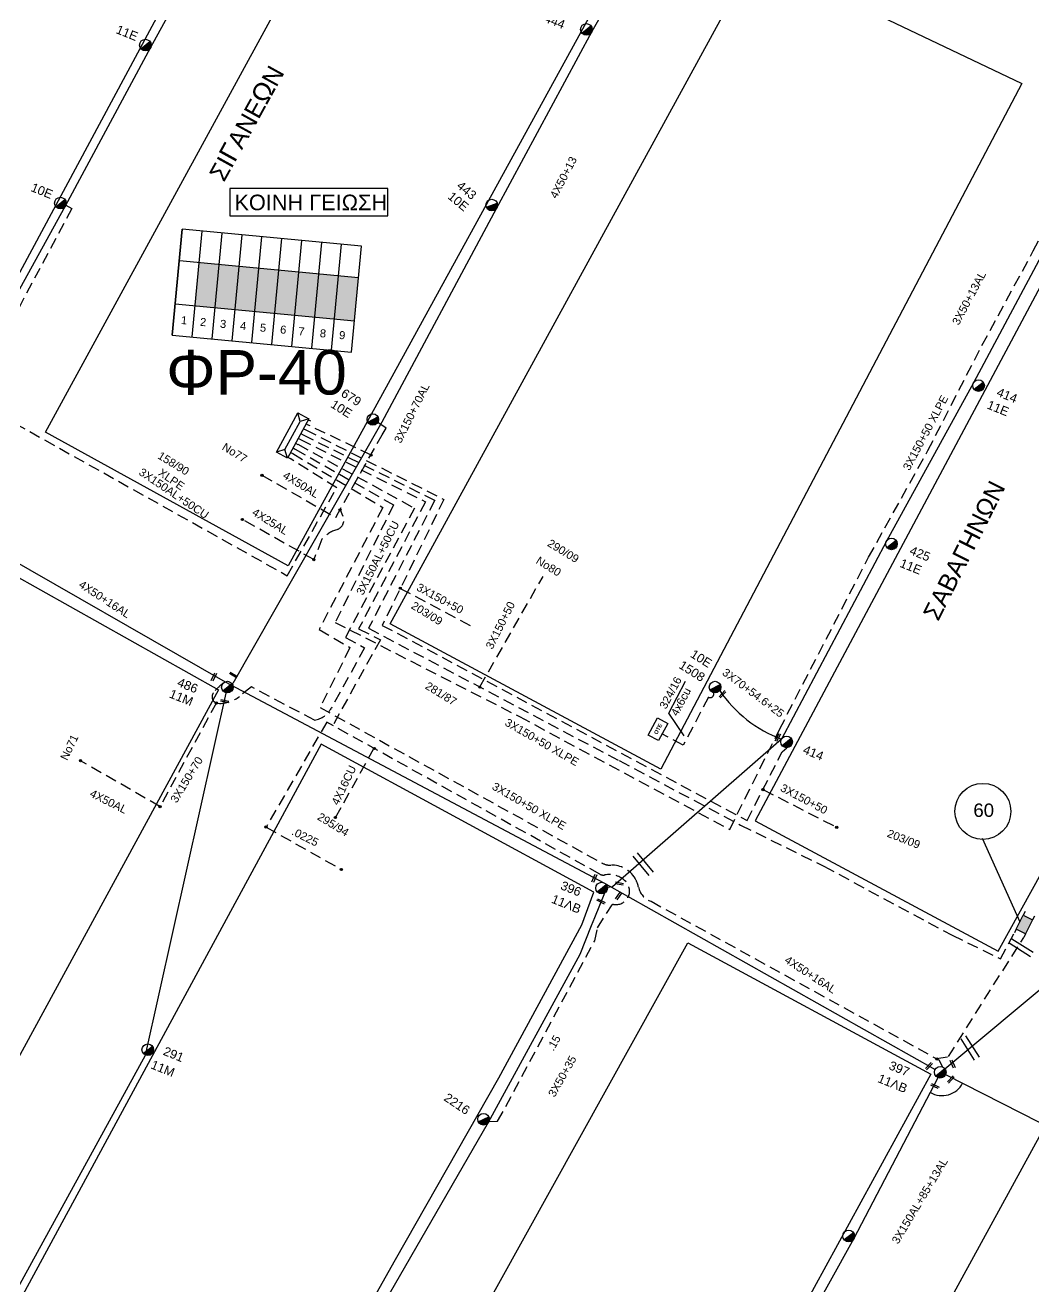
# Model space of a CAD drawing. Header units: millimetres. Extents: x 2101 to 3312, y 775 to 1363.
# Drawn here: x 2223.6 to 2337.1, y 1136.3 to 1278.2 of the extents above; entities that cross this region are included whole.
import ezdxf
from ezdxf.enums import TextEntityAlignment as Align

# ---------------------------------------------------------------- set-up
doc = ezdxf.new("R2010")
doc.units = ezdxf.units.MM
doc.linetypes.add('DASHED', pattern=[19.05, 12.7, -6.35])
for name, color, linetype in [('Link Box 4 Διευθύνσεων', 7, 'Continuous'), ('Pillar OTE', 7, 'Continuous'), ('Άγνωστα', 7, 'Continuous'), ('Ασφαλειοκιβώτια Χ.Τ 9 αναχωρήσεων', 7, 'Continuous'), ('Γέφυρες Εναέριου Δικτύου', 7, 'Continuous'), ('Γυμνά εναέρια ΧΤ (3Φ)   4x16CU', 7, 'Continuous'), ('Γυμνά εναέρια ΧΤ (3Φ)   4x50AL', 7, 'Continuous'), ('Γυμνά εναέρια ΧΤ και ΦΟΠ (3Φ)   4x50+16AL', 7, 'Continuous'), ('Επιγραφές - Σχήματα', 7, 'Continuous'), ('Καλώδια ΧΤ   3x150+70 XLPE', 7, 'DASHED'), ('Καλώδια ΧΤ   3x150+70AL', 7, 'DASHED'), ('Καλώδια ΧΤ   3x150AL+50CU', 7, 'DASHED'), ('Μηχανική τομή', 7, 'Continuous'), ('Στύλος ΦΜ', 7, 'Continuous'), ('Στύλος ΦΜ @ 1', 7, 'Continuous'), ('Συνδέσεις', 7, 'Continuous'), ('Συνεστραμμένα ΧΤ   3x70+54.6+25 AL', 7, 'SYN_LINE'), ('Τομή', 7, 'Continuous'), ('Υποσταθμός πόλεως', 7, 'Continuous'), ('Υπόβαθρο ΔΕΗ', 7, 'Continuous'), ('Υπόγεια Καλώδια Δικτύου ΧΤ   .15', 7, 'DASHED'), ('Υπόγεια καλώδια Παροχών ΧΤ   .0225', 7, 'DASHED'), ('Υπόγεια καλώδια Παροχών ΧΤ   4x6', 7, 'DASHED')]:
    doc.layers.add(name, color=color, linetype=linetype)
doc.styles.add('arial', font='arial.ttf')
doc.styles.get("Standard").update_dxf_attribs({"font": 'arial.ttf'})
doc.linetypes.add('SYN_LINE', pattern='A,0.5,-0.0001,["/\\/\\/\\/",Standard,S=0.1,R=0,X=0,Y=-0.05],-0.25', length=0.7501)
doc.dimstyles.new('ISO-25', dxfattribs={"dimtxt": 2.5, "dimasz": 2.5, "dimexe": 1.25, "dimexo": 0.625, "dimtad": 1, "dimtxsty": 'Standard', "dimcen": 2.5, "dimadec": 0, "dimazin": 0, "dimtfac": 1, "dimtmove": 0, "dimatfit": 3, "dimfxl": 1, "dimarcsym": 0})

# ---------------------------------------------------------------- blocks, each defined once
blk = doc.blocks.new('ΥΠΑΡΧΩΝ ΤΣΙΜΕΝΤΕΝΙΟΣ ΣΤΥΛΟΣ')
at = {"layer": 'Στύλος ΦΜ'}
blk.add_hatch(color=7, dxfattribs=at).paths.add_polyline_path([(-1.29, -2.28, 0.574793), (2.62, 0, 0.268822), (1.3, 2.27)])
at = {"layer": 'Στύλος ΦΜ', "color": 7}
blk.add_line((-1.29, -2.28), (1.3, 2.27), dxfattribs=at)
blk.add_circle((0, 0), 2.62, dxfattribs=at)
at = {"layer": 'Στύλος ΦΜ', "flags": 4}
for tag, p in [('ΑΡΙΘΜΟΣ', (-4.68, 8.05)), ('ΤΥΠΟΣ', (-4.91, 3.03))]:
    blk.add_attdef(tag, p, '', height=4, dxfattribs=at)
blk = doc.blocks.new('ΜΗΧΑΝΙΚΗ ΤΟΜΗ')
at = {"layer": 'Μηχανική τομή', "ltscale": 40}
for p, q in [((-1.89, 0.78), (1.89, 0.78)), ((1.89, 0), (-1.89, 0))]:
    blk.add_line(p, q, dxfattribs=at)
blk = doc.blocks.new('ΤΟΜΗ')
at = {"layer": 'Τομή', "ltscale": 40}
for p, q in [((-5.68, 0), (5.68, 0)), ((5.68, -2.33), (-5.68, -2.33))]:
    blk.add_line(p, q, dxfattribs=at)
blk = doc.blocks.new('LINK BOX 4 ΑΝΑΧΩΡΗΣΕΩΝ')
at = {"layer": 'Link Box 4 Διευθύνσεων', "ltscale": 40}
blk.add_hatch(color=256, dxfattribs=at).paths.add_polyline_path([(-3.54, 0), (-3.54, -4.67), (3.54, -4.67), (3.54, 0)])
for p, q in [((-3.54, 0), (-5.33, 0)), ((5.33, 0), (3.54, 0)), ((-3.54, -4.67), (-5.33, -4.67)), ((5.33, -4.67), (3.54, -4.67))]:
    blk.add_line(p, q, dxfattribs=at)
blk.add_lwpolyline([(-3.54, -4.67), (-3.54, 0), (3.54, 0), (3.54, -4.67)], close=True, dxfattribs=at)
blk = doc.blocks.new('_ΣΥΝΔΕΣΗ')
at = {"layer": 'Συνδέσεις', "linetype": 'SYN_LINE', "ltscale": 40}
blk.add_hatch(color=256, dxfattribs=at).paths.add_polyline_path([(0.5, -0.01, 1), (-0.5, -0.01, 1)])
at = {"layer": 'Συνδέσεις'}
blk.add_circle((0, -0.01), 0.5, dxfattribs=at)
blk = doc.blocks.new('ΑΣΦΑΛΕΙΟΚΙΒΩΤΙΟ ΥΠΟΣΤΑΘΜΟΥ 9 ΑΝΑΧΩΡΗΣΕΩΝ')
at = {"layer": 'Ασφαλειοκιβώτια Χ.Τ 9 αναχωρήσεων', "ltscale": 40}
for p, q in [((-23.8, 40.36), (24.02, 40.36)), ((-9.72, 40.36), (-9.72, -40.64)), ((9.94, 40.36), (9.94, -40.64)), ((-23.8, 31.36), (24.02, 31.36)), ((-23.8, 22.36), (24.02, 22.36)), ((-23.8, 13.36), (24.02, 13.36)), ((-23.8, 4.36), (24.02, 4.36)), ((-23.8, -4.64), (24.02, -4.64)), ((-23.8, -13.64), (24.02, -13.64)), ((-23.8, -22.64), (24.02, -22.64)), ((-23.8, -31.64), (24.02, -31.64))]:
    blk.add_line(p, q, dxfattribs=at)
at = {"layer": 'Ασφαλειοκιβώτια Χ.Τ 9 αναχωρήσεων'}
blk.add_lwpolyline([(-23.8, -40.64), (24.02, -40.64), (24.02, 40.36), (-23.8, 40.36)], close=True, dxfattribs=at)
for s, p in [('1', (-18.45, 37.08)), ('2', (-18.45, 28.51)), ('3', (-18.45, 19.44)), ('4', (-18.45, 10.41)), ('5', (-18.45, 1.4)), ('6', (-18.45, -7.73)), ('7', (-18.45, -15.98)), ('8', (-18.45, -25.66)), ('9', (-18.45, -34.36))]:
    blk.add_text(s, height=3.6, rotation=270, dxfattribs=at).set_placement(p)
at = {"layer": 'Ασφαλειοκιβώτια Χ.Τ 9 αναχωρήσεων', "ltscale": 40}
for tag, height, p in [('ΟΝΟΜΑ', 5, (-0.16, 44.31)), ('ΚΕΙΜΕΝΟ 1', 2, (17.06, 35.59)), ('ΚΕΙΜΕΝΟ 2', 2, (17.06, 26.88)), ('ΚΕΙΜΕΝΟ 3', 2, (17.06, 17.69)), ('ΚΕΙΜΕΝΟ 4', 2, (17.06, 8.71)), ('ΚΕΙΜΕΝΟ 5', 2, (17.06, -0.13)), ('ΚΕΙΜΕΝΟ 6', 2, (17.06, -9.05)), ('ΚΕΙΜΕΝΟ 7', 2, (17.06, -18.13)), ('ΚΕΙΜΕΝΟ 8', 2, (17.06, -26.85)), ('ΚΕΙΜΕΝΟ 9', 2, (17.06, -35.99)), ('ΣΧ', 2, (-0.1, -42.64))]:
    blk.add_attdef(tag, text='', height=height, dxfattribs=at).set_placement(p, align=Align.MIDDLE_CENTER)
blk = doc.blocks.new('ΥΠΟΣΤΑΘΜΟΣ ΠΟΛΕΩΣ 9 ΑΝΑΧΩΡΗΣΕΩΝ')
at = {"layer": 'Υποσταθμός πόλεως', "ltscale": 40}
for p, q in [((-9.63, -2.82), (-9.63, -4)), ((-7.12, -2.82), (-7.12, -4)), ((-4.84, -2.82), (-4.84, -4)), ((-2.36, -2.82), (-2.36, -4)), ((0.09, -2.82), (0.09, -4)), ((2.55, -2.82), (2.55, -4)), ((5.02, -2.82), (5.02, -4)), ((7.48, -2.82), (7.48, -4)), ((9.61, -2.82), (9.61, -4))]:
    blk.add_line(p, q, dxfattribs=at)
blk.add_lwpolyline([(-10.02, 2.82), (10.02, 2.82), (10.02, -2.82), (-10.02, -2.82)], close=True, dxfattribs=at)
for points in [[(-7.21, 0), (-10.02, 2.82)], [(-10.02, -2.82), (-7.21, 0)], [(-7.21, 0), (7.21, 0)], [(7.21, 0), (10.02, 2.82)], [(10.02, -2.82), (7.21, 0)]]:
    blk.add_lwpolyline(points, dxfattribs=at)
at = {"layer": 'Υποσταθμός πόλεως', "linetype": 'SYN_LINE', "ltscale": 40, "flags": 1}
for tag, p in [('ΜΕΤΑΣΧΗΜΑΤΙΣΜΟΣ', (10.79, 1.71)), ('ΙΣΧΥΣ', (10.77, -1.08)), ('ΑΡΙΘΜΟΣ', (10.89, -3.8))]:
    blk.add_attdef(tag, p, '', height=1.8, dxfattribs=at)
blk = doc.blocks.new('PILLAR ΟΤΕ')
at = {"layer": 'Pillar OTE', "ltscale": 40}
blk.add_lwpolyline([(-3.31, 2.02), (3.39, 2.02), (3.39, -1.99), (-3.31, -1.99)], close=True, dxfattribs=at)
at = {"layer": 'Pillar OTE', "insert": (-1.81, 0.71), "char_height": 1.3575, "width": 109.961, "attachment_point": 1}
blk.add_mtext('{\\fArial|b1|i0|c161|p34;OTE}', dxfattribs=at)

msp = doc.modelspace()

# ---------------------------------------------------------------- hatches: boundary and pattern name
at = {"layer": 'Άγνωστα'}
h = msp.add_hatch(color=173, dxfattribs=at)
h.dxf.hatch_style = 1
h.paths.add_polyline_path([(2245.43, 1251.35), (2243.19, 1251.56), (2242.73, 1246.67), (2244.97, 1246.46)])
h = msp.add_hatch(color=27, dxfattribs=at)
h.dxf.hatch_style = 1
h.paths.add_polyline_path([(2247.21, 1246.25), (2247.67, 1251.14), (2245.43, 1251.35), (2244.97, 1246.46)])
h = msp.add_hatch(color=5, dxfattribs=at)
h.dxf.hatch_style = 1
h.paths.add_polyline_path([(2247.21, 1246.25), (2249.45, 1246.04), (2249.91, 1250.93), (2247.67, 1251.14)])
h = msp.add_hatch(color=2, dxfattribs=at)
h.dxf.hatch_style = 1
h.paths.add_polyline_path([(2249.45, 1246.04), (2251.69, 1245.82), (2252.15, 1250.72), (2249.91, 1250.93)])
h = msp.add_hatch(color=1, dxfattribs=at)
h.dxf.hatch_style = 1
h.paths.add_polyline_path([(2251.69, 1245.82), (2253.93, 1245.61), (2254.39, 1250.5), (2252.15, 1250.72)])
h = msp.add_hatch(color=133, dxfattribs=at)
h.dxf.hatch_style = 1
h.paths.add_polyline_path([(2253.93, 1245.61), (2256.17, 1245.4), (2256.63, 1250.29), (2254.39, 1250.5)])
h = msp.add_hatch(color=85, dxfattribs=at)
h.dxf.hatch_style = 1
h.paths.add_polyline_path([(2258.87, 1250.08), (2256.63, 1250.29), (2256.17, 1245.4), (2258.41, 1245.19)])
h = msp.add_hatch(color=6, dxfattribs=at)
h.dxf.hatch_style = 1
h.paths.add_polyline_path([(2258.41, 1245.19), (2260.65, 1244.98), (2261.11, 1249.87), (2258.87, 1250.08)])

# ---------------------------------------------------------------- linework, layer by layer
at = {"layer": 'Άγνωστα', "color": 6}
msp.add_lwpolyline([(2209.6, 1225.44), (2216.62, 1236.99), (2228.15, 1257.9), (2237.75, 1275.74), (2247.89, 1294.21), (2269.97, 1315.89)], dxfattribs=at)
at = {"layer": 'Άγνωστα', "color": 1, "ltscale": 40}
msp.add_lwpolyline([(2300.88, 1301.27), (2287.35, 1277.5), (2276.6, 1257.58), (2263.72, 1233.58), (2246.97, 1204.18)], dxfattribs=at)
at = {"layer": 'Άγνωστα', "color": 2, "ltscale": 40}
msp.add_lwpolyline([(2351.48, 1277.66), (2338.8, 1253.95), (2330.27, 1238), (2320.48, 1220.2), (2308.69, 1197.93), (2289.67, 1181.32), (2289.1, 1181.25)], dxfattribs=at)
at = {"layer": 'Άγνωστα', "color": 1, "linetype": 'DASHED', "ltscale": 0.1}
msp.add_lwpolyline([(2259.03, 1223.72), (2259.35, 1223.02, -0.459147), (2258.66, 1221.49, 0.146904), (2257, 1220.41), (2256.08, 1218.12), (2248.05, 1222.64)], format="xyb", dxfattribs=at)
at = {"layer": 'Άγνωστα', "color": 173, "ltscale": 40}
msp.add_lwpolyline([(2200.96, 1098.88), (2202.15, 1101.71), (2204.15, 1101.41), (2222.24, 1135.16), (2237.17, 1162.39), (2246.36, 1203.78)], dxfattribs=at)
at = {"layer": 'Άγνωστα', "color": 2, "linetype": 'DASHED', "ltscale": 0.1}
msp.add_lwpolyline([(2306.6, 1192.26), (2314.89, 1188.02)], dxfattribs=at)
at = {"layer": 'Άγνωστα', "color": 27, "ltscale": 40}
msp.add_lwpolyline([(2327.05, 1160.87), (2352.31, 1181.93)], dxfattribs=at)
at = {"layer": 'Άγνωστα', "color": 133, "linetype": 'DASHED', "ltscale": 0.1}
msp.add_lwpolyline([(2326.1, 1162), (2327.45, 1162.23), (2335.93, 1175.64)], dxfattribs=at)
at = {"layer": 'Άγνωστα', "color": 85, "ltscale": 40}
for points in [[(2275.62, 1070.89), (2280.19, 1079.74), (2283.34, 1079.74), (2294.38, 1100.41), (2302.73, 1115), (2307.92, 1125.72), (2316.85, 1141.79), (2326.29, 1159.86)], [(2327.14, 1160.22), (2356.66, 1145.18), (2382.13, 1130.53)]]:
    msp.add_lwpolyline(points, dxfattribs=at)
at = {"layer": 'Γέφυρες Εναέριου Δικτύου'}
msp.add_arc((2326.74, 1160.44), 2.6, 239.5714, 332.7653, dxfattribs=at)
at = {"layer": 'Γυμνά εναέρια ΧΤ (3Φ)   4x16CU', "color": 5, "linetype": 'DASHED', "ltscale": 0.1}
msp.add_lwpolyline([(2258.53, 1189.12), (2262.85, 1196.89)], dxfattribs=at)
at = {"layer": 'Γυμνά εναέρια ΧΤ (3Φ)   4x50AL', "color": 1, "linetype": 'DASHED', "ltscale": 0.1}
for points in [[(2250.25, 1227.61), (2258.55, 1222.87), (2263.76, 1232.17), (2264.22, 1232.92), (2263.27, 1233.53)], [(2262.53, 1229.87), (2255.47, 1233.25)]]:
    msp.add_lwpolyline(points, dxfattribs=at)
at = {"layer": 'Γυμνά εναέρια ΧΤ (3Φ)   4x50AL', "color": 173, "linetype": 'DASHED', "ltscale": 0.1}
msp.add_lwpolyline([(2238.78, 1190.35), (2229.83, 1195.51)], dxfattribs=at)
at = {"layer": 'Γυμνά εναέρια ΧΤ και ΦΟΠ (3Φ)   4x50+16AL', "color": 1, "ltscale": 40}
msp.add_lwpolyline([(2209.66, 1224.75), (2218.73, 1220.06), (2246.11, 1204.38), (2288.7, 1181.78), (2325.97, 1160.79)], dxfattribs=at)
at = {"layer": 'Επιγραφές - Σχήματα', "color": 190}
msp.add_lwpolyline([(2246.65, 1256.78), (2264.4, 1256.78), (2264.4, 1259.87), (2246.65, 1259.87)], close=True, dxfattribs=at)
at = {"layer": 'Επιγραφές - Σχήματα'}
msp.add_lwpolyline([(2335.53, 1177.34), (2331.28, 1186.76)], dxfattribs=at)
msp.add_circle((2331.33, 1189.81), 3.15, dxfattribs=at)
at = {"layer": 'Καλώδια ΧΤ   3x150+70 XLPE', "color": 173, "ltscale": 0.1}
msp.add_lwpolyline([(2245.12, 1202), (2238.78, 1190.35)], dxfattribs=at)
at = {"layer": 'Καλώδια ΧΤ   3x150+70AL', "color": 85, "ltscale": 0.1}
msp.add_lwpolyline([(2254, 1230.54), (2265.05, 1224.27), (2258.49, 1211.06), (2279.22, 1200.46), (2302.86, 1187.78), (2308.46, 1199.03), (2318.47, 1218.38), (2325.15, 1230.39), (2331.23, 1242.21), (2337, 1252.84), (2343.49, 1264.83), (2349.18, 1275.64), (2350.44, 1278.06), (2351.08, 1278.16)], dxfattribs=at)
at = {"layer": 'Καλώδια ΧΤ   3x150+70AL', "color": 2, "ltscale": 0.1}
for points in [[(2255.17, 1232.71), (2270.72, 1224.89), (2263.78, 1210.73), (2304.81, 1188.79), (2308.77, 1196.51), (2309.28, 1196.97)], [(2265.81, 1214.89), (2273.66, 1210.71)]]:
    msp.add_lwpolyline(points, dxfattribs=at)
at = {"layer": 'Καλώδια ΧΤ   3x150+70AL', "color": 173, "ltscale": 0.1}
msp.add_lwpolyline([(2254.29, 1231.09), (2267.42, 1223.9), (2259.64, 1209.37), (2261.8, 1208.21), (2258.06, 1201.43, -0.223917), (2256.17, 1200.06), (2249.06, 1203.81), (2247.74, 1202.74, -0.186468), (2245.32, 1201.96, -0.60655), (2244.79, 1203.14, -0.060145), (2245.9, 1204.24, 0.060145)], format="xyb", dxfattribs=at)
at = {"layer": 'Καλώδια ΧΤ   3x150+70AL', "color": 133, "ltscale": 0.1}
msp.add_lwpolyline([(2253.73, 1230.04), (2263.85, 1223.98), (2256.69, 1210.27), (2260.15, 1208.23), (2256.78, 1201.49), (2288.48, 1184, 0.134281), (2289.5, 1183.76, -0.270684), (2292.21, 1182.28, -0.086603), (2292.59, 1181.3, 0.269268), (2294.01, 1179.69), (2326.38, 1161.85), (2326.78, 1161.08)], format="xyb", dxfattribs=at)
at = {"layer": 'Καλώδια ΧΤ   3x150+70AL', "color": 5, "ltscale": 0.1}
msp.add_lwpolyline([(2275.77, 1154.93), (2276.76, 1154.95), (2287.68, 1175.26), (2287.99, 1176.71), (2289.63, 1179.29, -0.307925), (2289.78, 1179.35, 0.734805), (2291.16, 1181.92, 0.251876), (2288.8, 1182.66, -0.181088), (2288.24, 1182.75), (2257.54, 1199.85), (2250.72, 1188.04)], format="xyb", dxfattribs=at)
at = {"layer": 'Καλώδια ΧΤ   3x150AL+50CU', "color": 6, "ltscale": 0.1}
msp.add_lwpolyline([(2228.18, 1257.98), (2228.85, 1257.61), (2217.49, 1236.24), (2253.09, 1216.31), (2258.66, 1226.21), (2253.43, 1229.49)], dxfattribs=at)
at = {"layer": 'Καλώδια ΧΤ   3x150AL+50CU', "color": 5, "ltscale": 0.1}
msp.add_lwpolyline([(2254.59, 1231.62), (2268.63, 1224.63), (2261.12, 1210.33), (2263.57, 1209.1), (2258.21, 1199.48)], dxfattribs=at)
at = {"layer": 'Καλώδια ΧΤ   3x150AL+50CU', "color": 27, "ltscale": 0.1}
for points in [[(2254.88, 1232.16), (2269.68, 1224.79), (2262.24, 1210.4), (2290.42, 1195.52), (2304.08, 1188.27), (2313.45, 1183.63), (2327.89, 1175.87), (2333.32, 1173.23), (2334.89, 1176.16)], [(2274.77, 1203.83), (2281.86, 1216.24)]]:
    msp.add_lwpolyline(points, dxfattribs=at)
at = {"layer": 'Συνεστραμμένα ΧΤ   3x70+54.6+25 AL', "color": 2, "linetype": 'SYN_LINE', "ltscale": 10}
msp.add_arc((2313.71, 1211.51), 14.47, 214.147, 249.7021, dxfattribs=at)
at = {"layer": 'Υπόβαθρο ΔΕΗ'}
for points in [[(2221.94, 1319.21), (2234.57, 1320.67), (2254.87, 1309.79), (2216.24, 1237.89), (2189.18, 1252.98), (2221.94, 1319.21)], [(2265.49, 1305.04), (2293.94, 1291.77), (2253.18, 1217.42), (2225.89, 1232.47), (2265.49, 1305.04)], [(2305.73, 1285.99), (2335.71, 1271.67), (2295.1, 1194.56), (2264.67, 1210.91), (2305.73, 1285.99)], [(2376.11, 1251.88), (2347, 1266.09), (2305.74, 1188.74), (2333.06, 1174.08), (2376.11, 1251.88)], [(2130.11, 1134.28), (2132.87, 1139.29), (2135.59, 1145.4), (2139.04, 1151.61), (2142.2, 1158.98), (2145.74, 1167.23), (2148.65, 1174.03), (2156.07, 1188.44), (2167.19, 1210.13), (2181.89, 1239.19), (2208, 1224.54), (2188.15, 1188.46), (2198.72, 1182.71), (2218.63, 1218.49), (2245.36, 1203.48), (2189.98, 1101.74)], [(2296.01, 1200.87), (2297.89, 1204.45)], [(2209.45, 1109.82), (2239.21, 1093.11), (2265.27, 1139.41), (2276.9, 1159.83), (2286.22, 1177.04), (2287.59, 1180.73), (2256.9, 1197.37), (2209.45, 1109.82)], [(2298.14, 1175.03), (2325.46, 1160.25), (2282.19, 1081.07), (2280.22, 1082.14), (2274.4, 1071.82), (2246.85, 1087.52), (2253.46, 1099.18), (2255.46, 1098.05), (2298.14, 1175.03)], [(2337.91, 1153.64), (2381.4, 1129.67), (2359.07, 1086.55), (2314.19, 1110.27), (2337.91, 1153.64)]]:
    msp.add_lwpolyline(points, dxfattribs=at)
at = {"layer": 'Υπόγεια Καλώδια Δικτύου ΧΤ   .15', "color": 5, "linetype": 'Continuous', "ltscale": 0.1}
msp.add_lwpolyline([(2288.77, 1180.6), (2287.65, 1177.85), (2287.28, 1176.93), (2286, 1173.7), (2275.71, 1154.81), (2262.86, 1132.57), (2250.26, 1110.36), (2240.46, 1092.65), (2236.59, 1091.53), (2231.98, 1081.84)], dxfattribs=at)
at = {"layer": 'Υπόγεια καλώδια Παροχών ΧΤ   .0225', "color": 5, "ltscale": 0.1}
msp.add_lwpolyline([(2250.72, 1188.04), (2259.19, 1183.27)], dxfattribs=at)
at = {"layer": 'Υπόγεια καλώδια Παροχών ΧΤ   4x6', "color": 2, "linetype": 'DASHED', "ltscale": 0.1}
msp.add_lwpolyline([(2301.06, 1203.14, -0.665164), (2300.47, 1202.65), (2297.63, 1197.25), (2295.21, 1198.53)], format="xyb", dxfattribs=at)

# ---------------------------------------------------------------- block references
at = {"layer": 'Link Box 4 Διευθύνσεων', "xscale": 0.25, "yscale": 0.25, "zscale": 0.25, "rotation": 63.49962358743239}
msp.add_blockref('LINK BOX 4 ΑΝΑΧΩΡΗΣΕΩΝ', (2335.48, 1177.35), dxfattribs=at)
at = {"layer": 'Pillar OTE', "xscale": 0.3259791235249875, "yscale": 0.3259791235249875, "zscale": 0.3259791235249875, "rotation": 62}
msp.add_blockref('PILLAR ΟΤΕ', (2294.79, 1199.03), dxfattribs=at)
at = {"layer": 'Ασφαλειοκιβώτια Χ.Τ 9 αναχωρήσεων', "xscale": 0.25, "yscale": 0.25, "zscale": 0.25, "rotation": 84.60281404443073}
msp.add_blockref('ΑΣΦΑΛΕΙΟΚΙΒΩΤΙΟ ΥΠΟΣΤΑΘΜΟΥ 9 ΑΝΑΧΩΡΗΣΕΩΝ', (2250.77, 1248.35), dxfattribs=at)
at = {"layer": 'Μηχανική τομή'}
for p, xscale, yscale, zscale, rotation in [((2244.75, 1204.97), 0.25, 0.25, 0.25, 244.8906119217929), ((2246.99, 1205.06), 0.25, 0.25, 0.25, 329.630089230044), ((2302.12, 1202.92), 0.2499999999999999, 0.2499999999999999, 0.2499999999999999, 47.33927735924786), ((2246.04, 1202.1), 0.25, 0.25, 0.25, 349.7034541665536), ((2308.36, 1198.07), 0.25, 0.25, 0.25, 61.13274936718581), ((2287.55, 1182.31), 0.2499999999999999, 0.2499999999999999, 0.2499999999999999, 246.5652078111101), ((2290.46, 1181.78), 0.2499999999999999, 0.2499999999999999, 0.2499999999999999, 169.3778364232807), ((2290.27, 1180.34), 0.25, 0.25, 0.25, 234.6433952940459), ((2288.34, 1179.59), 0.2499999999999999, 0.2499999999999999, 0.2499999999999999, 333.2577607391847), ((2325.33, 1161.09), 0.2499999999999999, 0.2499999999999999, 0.2499999999999999, 47.33927735924786), ((2327.84, 1161.37), 0.2499999999999999, 0.2499999999999999, 0.2499999999999999, 292.6979051549321), ((2325.89, 1158.82), 0.25, 0.25, 0.25, 335.4019330680198), ((2327.8, 1159.59), 0.2499999999999999, 0.2499999999999999, 0.2499999999999999, 47.33927735924786)]:
    msp.add_blockref('ΜΗΧΑΝΙΚΗ ΤΟΜΗ', p, dxfattribs=dict(at, xscale=xscale, yscale=yscale, zscale=zscale, rotation=rotation))
at = {"layer": 'Στύλος ΦΜ @ 1', "ltscale": 40}
ref = msp.add_blockref('ΥΠΑΡΧΩΝ ΤΣΙΜΕΝΤΕΝΙΟΣ ΣΤΥΛΟΣ', (2286.74, 1277.75), dxfattribs=dict(at, xscale=0.25, yscale=0.25, zscale=0.25, rotation=338.0348720893729))
ref.add_attrib('ΤΥΠΟΣ', '444', (2281.92, 1278.64), dxfattribs={"layer": 'Στύλος ΦΜ', "height": 1, "rotation": 338.0349, "flags": 4})
ref = msp.add_blockref('ΥΠΑΡΧΩΝ ΤΣΙΜΕΝΤΕΝΙΟΣ ΣΤΥΛΟΣ', (2237.14, 1275.99), dxfattribs=dict(at, xscale=0.25, yscale=0.25, zscale=0.25, rotation=338.0348720893729))
ref.add_attrib('ΤΥΠΟΣ', '11E', (2233.74, 1277.36), dxfattribs={"layer": 'Στύλος ΦΜ', "height": 1, "rotation": 338.0349, "flags": 4})
ref = msp.add_blockref('ΥΠΑΡΧΩΝ ΤΣΙΜΕΝΤΕΝΙΟΣ ΣΤΥΛΟΣ', (2227.58, 1258.22), dxfattribs=dict(at, xscale=0.25, yscale=0.25, zscale=0.25, rotation=338.0348720893729))
ref.add_attrib('ΤΥΠΟΣ', '10E', (2224.17, 1259.6), dxfattribs={"layer": 'Στύλος ΦΜ', "height": 1, "rotation": 338.0349, "flags": 4})
ref = msp.add_blockref('ΥΠΑΡΧΩΝ ΤΣΙΜΕΝΤΕΝΙΟΣ ΣΤΥΛΟΣ', (2276.09, 1258), dxfattribs=dict(at, xscale=0.25, yscale=0.25, zscale=0.25, rotation=320.2181821011645))
ref.add_attrib('ΤΥΠΟΣ', '443', (2272.06, 1260.02), dxfattribs={"layer": 'Στύλος ΦΜ', "height": 1, "rotation": 320.2182, "flags": 4})
ref.add_attrib('ΑΡΙΘΜΟΣ', '10E', (2271.06, 1258.82), dxfattribs={"layer": 'Στύλος ΦΜ', "height": 1, "rotation": 320.2182, "flags": 4})
ref = msp.add_blockref('ΥΠΑΡΧΩΝ ΤΣΙΜΕΝΤΕΝΙΟΣ ΣΤΥΛΟΣ', (2262.72, 1233.88), dxfattribs=dict(at, xscale=0.25, yscale=0.25, zscale=0.25, rotation=327.7455398003949))
ref.add_attrib('ΤΥΠΟΣ', '10E', (2257.88, 1235.33), dxfattribs={"layer": 'Στύλος ΦΜ', "height": 1, "rotation": 327.7455, "flags": 4})
ref.add_attrib('ΑΡΙΘΜΟΣ', '679', (2259.04, 1236.57), dxfattribs={"layer": 'Στύλος ΦΜ', "height": 1, "rotation": 327.7455, "flags": 4})
ref = msp.add_blockref('ΥΠΑΡΧΩΝ ΤΣΙΜΕΝΤΕΝΙΟΣ ΣΤΥΛΟΣ', (2330.85, 1237.69), dxfattribs=dict(at, xscale=0.25, yscale=0.25, zscale=0.25, rotation=338.0348720893729))
ref.add_attrib('ΤΥΠΟΣ', '414', (2332.79, 1236.57), dxfattribs={"layer": 'Στύλος ΦΜ', "height": 1, "rotation": 338.0349, "flags": 4})
ref.add_attrib('ΑΡΙΘΜΟΣ', '11E', (2331.7, 1235.15), dxfattribs={"layer": 'Στύλος ΦΜ', "height": 1, "rotation": 338.0349, "flags": 4})
ref = msp.add_blockref('ΥΠΑΡΧΩΝ ΤΣΙΜΕΝΤΕΝΙΟΣ ΣΤΥΛΟΣ', (2321.05, 1219.89), dxfattribs=dict(at, xscale=0.25, yscale=0.25, zscale=0.25, rotation=338.0348720893729))
ref.add_attrib('ΤΥΠΟΣ', '425', (2323, 1218.77), dxfattribs={"layer": 'Στύλος ΦΜ', "height": 1, "rotation": 338.0349, "flags": 4})
ref.add_attrib('ΑΡΙΘΜΟΣ', '11E', (2321.9, 1217.34), dxfattribs={"layer": 'Στύλος ΦΜ', "height": 1, "rotation": 338.0349, "flags": 4})
ref = msp.add_blockref('ΥΠΑΡΧΩΝ ΤΣΙΜΕΝΤΕΝΙΟΣ ΣΤΥΛΟΣ', (2301.21, 1203.78), dxfattribs=dict(at, xscale=0.25, yscale=0.25, zscale=0.25, rotation=327.7455398003949))
ref.add_attrib('ΤΥΠΟΣ', '10E', (2298.34, 1207.24), dxfattribs={"layer": 'Στύλος ΦΜ', "height": 1, "rotation": 327.7455, "flags": 4})
ref.add_attrib('ΑΡΙΘΜΟΣ', '1508', (2297.04, 1205.99), dxfattribs={"layer": 'Στύλος ΦΜ', "height": 1, "rotation": 327.7455, "flags": 4})
ref = msp.add_blockref('ΥΠΑΡΧΩΝ ΤΣΙΜΕΝΤΕΝΙΟΣ ΣΤΥΛΟΣ', (2246.36, 1203.78), dxfattribs=dict(at, xscale=0.25, yscale=0.25, zscale=0.25, rotation=338.0348720893729))
ref.add_attrib('ΤΥΠΟΣ', '486', (2240.63, 1203.94), dxfattribs={"layer": 'Στύλος ΦΜ', "height": 1, "rotation": 338.0349, "flags": 4})
ref.add_attrib('ΑΡΙΘΜΟΣ', '11M', (2239.73, 1202.65), dxfattribs={"layer": 'Στύλος ΦΜ', "height": 1, "rotation": 338.0349, "flags": 4})
ref = msp.add_blockref('ΥΠΑΡΧΩΝ ΤΣΙΜΕΝΤΕΝΙΟΣ ΣΤΥΛΟΣ', (2309.26, 1197.62), dxfattribs=dict(at, xscale=0.25, yscale=0.25, zscale=0.25, rotation=338.0348720893729))
ref.add_attrib('ΤΥΠΟΣ', '414', (2311, 1196.37), dxfattribs={"layer": 'Στύλος ΦΜ', "height": 1, "rotation": 338.0349, "flags": 4})
ref = msp.add_blockref('ΥΠΑΡΧΩΝ ΤΣΙΜΕΝΤΕΝΙΟΣ ΣΤΥΛΟΣ', (2288.45, 1181.18), dxfattribs=dict(at, xscale=0.25, yscale=0.25, zscale=0.25, rotation=338.0348720893729))
ref.add_attrib('ΤΥΠΟΣ', '396', (2283.74, 1181.09), dxfattribs={"layer": 'Στύλος ΦΜ', "height": 1, "rotation": 338.0349, "flags": 4})
ref.add_attrib('ΑΡΙΘΜΟΣ', '11ΛΒ', (2282.71, 1179.57), dxfattribs={"layer": 'Στύλος ΦΜ', "height": 1, "rotation": 338.0349, "flags": 4})
ref = msp.add_blockref('ΥΠΑΡΧΩΝ ΤΣΙΜΕΝΤΕΝΙΟΣ ΣΤΥΛΟΣ', (2237.41, 1163), dxfattribs=dict(at, xscale=0.25, yscale=0.25, zscale=0.25, rotation=338.0348720893729))
ref.add_attrib('ΤΥΠΟΣ', '291', (2239.05, 1162.46), dxfattribs={"layer": 'Στύλος ΦΜ', "height": 1, "rotation": 338.0349, "flags": 4})
ref.add_attrib('ΑΡΙΘΜΟΣ', '11M', (2237.66, 1160.93), dxfattribs={"layer": 'Στύλος ΦΜ', "height": 1, "rotation": 338.0349, "flags": 4})
ref = msp.add_blockref('ΥΠΑΡΧΩΝ ΤΣΙΜΕΝΤΕΝΙΟΣ ΣΤΥΛΟΣ', (2326.54, 1160.47), dxfattribs=dict(at, xscale=0.25, yscale=0.25, zscale=0.25, rotation=338.0348720893729))
ref.add_attrib('ΤΥΠΟΣ', '397', (2320.66, 1160.85), dxfattribs={"layer": 'Στύλος ΦΜ', "height": 1, "rotation": 338.0349, "flags": 4})
ref.add_attrib('ΑΡΙΘΜΟΣ', '11ΛΒ', (2319.41, 1159.39), dxfattribs={"layer": 'Στύλος ΦΜ', "height": 1, "rotation": 338.0349, "flags": 4})
ref = msp.add_blockref('ΥΠΑΡΧΩΝ ΤΣΙΜΕΝΤΕΝΙΟΣ ΣΤΥΛΟΣ', (2275.17, 1155.18), dxfattribs=dict(at, xscale=0.25, yscale=0.25, zscale=0.25, rotation=326.0302312906836))
ref.add_attrib('ΤΥΠΟΣ', '2216', (2270.62, 1157.37), dxfattribs={"layer": 'Στύλος ΦΜ', "height": 1, "rotation": 326.0302, "flags": 4})
at = {"layer": 'Στύλος ΦΜ @ 1', "ltscale": 40, "xscale": 0.25, "yscale": 0.25, "zscale": 0.25, "rotation": 336.7527312003815}
msp.add_blockref('ΥΠΑΡΧΩΝ ΤΣΙΜΕΝΤΕΝΙΟΣ ΣΤΥΛΟΣ', (2316.24, 1142.05), dxfattribs=at)
at = {"layer": 'Συνδέσεις', "xscale": 0.25, "yscale": 0.25, "zscale": 0.25}
for p in [(2262.53, 1229.87), (2250.25, 1227.61), (2259.03, 1223.72), (2248.05, 1222.64), (2256.08, 1218.12), (2265.81, 1214.91), (2274.75, 1203.78), (2245.12, 1202), (2262.89, 1196.88), (2229.84, 1195.51), (2306.6, 1192.26), (2238.79, 1190.34), (2258.51, 1189.12), (2250.71, 1188.05), (2314.89, 1188.02), (2259.18, 1183.27), (2326.15, 1161.96)]:
    msp.add_blockref('_ΣΥΝΔΕΣΗ', p, dxfattribs=at)
at = {"layer": 'Τομή'}
for p, xscale, yscale, zscale, rotation in [((2293.35, 1184.05), 0.2499999999999999, 0.2499999999999999, 0.2499999999999999, 309.5009187610982), ((2335.48, 1174.23), 0.2499999999999993, 0.2499999999999993, 0.2499999999999993, 147.3507947845252), ((2329.64, 1163.04), 0.2499999999999999, 0.2499999999999999, 0.2499999999999999, 122.6519945897798)]:
    msp.add_blockref('ΤΟΜΗ', p, dxfattribs=dict(at, xscale=xscale, yscale=yscale, zscale=zscale, rotation=rotation))
at = {"layer": 'Υποσταθμός πόλεως', "xscale": 0.2499999999999877, "yscale": 0.2499999999999877, "zscale": 0.2499999999999877, "rotation": 61.55099192243438}
msp.add_blockref('ΥΠΟΣΤΑΘΜΟΣ ΠΟΛΕΩΣ 9 ΑΝΑΧΩΡΗΣΕΩΝ', (2253.7, 1232.08), dxfattribs=at)

# ---------------------------------------------------------------- texts
at = {"layer": 'Άγνωστα', "ltscale": 40, "char_height": 0.9, "width": 69.1904, "attachment_point": 1, "style": 'arial'}
for s, insert, rotation in [('4X50+13', (2282.58, 1259.07), 62.5632), ('3X50+13AL', (2327.82, 1244.84), 61.8755), ('3X150+50 XLPE', (2322.28, 1228.49), 61.8755), ('158/90', (2238.9, 1230.33), 328.4594), ('No77', (2246.14, 1231.31), 328.4594), ('XLPE', (2239.01, 1228.43), 325.4695), ('4X25AL', (2249.52, 1223.97), 328.4594), ('290/09', (2282.74, 1220.48), 328.4594), ('No80', (2281.45, 1218.53), 328.4594), ('3X150+50', (2267.97, 1215.52), 331.4665), ('203/09', (2267.41, 1213.47), 328.4594), ('3X150+50', (2275.36, 1208.36), 63.3557), ('3X70+54.6+25', (2302.47, 1205.97), 323.2231), ('281/87', (2268.99, 1204.44), 328.4594), ('3X150+50 XLPE', (2277.93, 1200.32), 329.9625), ('No71', (2227.53, 1195.85), 64.3256), ('3X150+50 XLPE', (2276.49, 1193.13), 329.9625), ('3X150+50', (2308.89, 1192.96), 331.8734), ('295/94', (2256.86, 1189.72), 328.4594), ('203/09', (2320.81, 1187.82), 338.668), ('3X50+35', (2282.38, 1158.04), 60.3313), ('3X150AL+85+13AL', (2321.02, 1141.53), 59.0439)]:
    msp.add_mtext(s, dxfattribs=dict(at, insert=insert, rotation=rotation))
at = {"layer": 'Άγνωστα', "ltscale": 40, "char_height": 0.9, "attachment_point": 1, "rotation": 62, "style": 'arial'}
for s, insert in [('324/16', (2294.9, 1201.66)), ('4x6cu', (2296.18, 1200.87))]:
    msp.add_mtext_dynamic_manual_height_columns(s, width=1.8, gutter_width=12.5, heights=[0.118], dxfattribs=dict(at, insert=insert))
at = {"layer": 'Γυμνά εναέρια ΧΤ (3Φ)   4x16CU', "ltscale": 40, "insert": (2258.02, 1190.81), "char_height": 0.9, "width": 69.1904, "attachment_point": 1, "rotation": 64.3256, "style": 'arial'}
msp.add_mtext('4X16CU', dxfattribs=at)
at = {"layer": 'Γυμνά εναέρια ΧΤ (3Φ)   4x50AL', "ltscale": 40, "char_height": 0.9, "width": 69.1904, "attachment_point": 1, "style": 'arial'}
for insert, rotation in [((2252.98, 1228.11), 328.4594), ((2231.2, 1192.33), 333.3974)]:
    msp.add_mtext('4X50AL', dxfattribs=dict(at, insert=insert, rotation=rotation))
at = {"layer": 'Γυμνά εναέρια ΧΤ και ΦΟΠ (3Φ)   4x50+16AL', "ltscale": 40, "char_height": 0.9, "width": 69.1904, "attachment_point": 1, "rotation": 326.9078, "style": 'arial'}
for insert in [(2230.05, 1215.85), (2309.43, 1173.63)]:
    msp.add_mtext('4X50+16AL', dxfattribs=dict(at, insert=insert))
at = {"layer": 'Επιγραφές - Σχήματα', "ltscale": 40, "char_height": 2, "width": 28.8889, "attachment_point": 1, "style": 'arial'}
for s, insert, rotation in [('ΣI{\\H1.0833x;Γ}ANE{\\H1.0833x;Ω}N', (2244.08, 1261.55), 61.0798), ('ΣABAΓHNΩN', (2324.52, 1212), 63.3875)]:
    msp.add_mtext(s, dxfattribs=dict(at, insert=insert, rotation=rotation))
at = {"layer": 'Επιγραφές - Σχήματα', "color": 190, "insert": (2247.15, 1259.17), "char_height": 1.75, "width": 17.5655, "attachment_point": 1}
msp.add_mtext('KOINH ΓΕΙΩΣΗ', dxfattribs=at)
at = {"layer": 'Επιγραφές - Σχήματα', "ltscale": 40, "insert": (2239.47, 1241.69), "char_height": 5, "width": 13.6107, "attachment_point": 1, "style": 'arial'}
msp.add_mtext('ΦP-40', dxfattribs=at)
at = {"layer": 'Επιγραφές - Σχήματα', "insert": (2330.26, 1190.69), "char_height": 1.5, "width": 8.5591, "attachment_point": 1}
msp.add_mtext('60', dxfattribs=at)
at = {"layer": 'Καλώδια ΧΤ   3x150+70 XLPE', "ltscale": 40, "insert": (2239.89, 1191.15), "char_height": 0.9, "width": 69.1904, "attachment_point": 1, "rotation": 58.5353, "style": 'arial'}
msp.add_mtext('3X150+70', dxfattribs=at)
at = {"layer": 'Καλώδια ΧΤ   3x150+70AL', "ltscale": 40, "insert": (2265.06, 1231.53), "char_height": 0.9, "width": 69.1904, "attachment_point": 1, "rotation": 63.3557, "style": 'arial'}
msp.add_mtext('3X150+70AL', dxfattribs=at)
at = {"layer": 'Καλώδια ΧΤ   3x150AL+50CU', "ltscale": 40, "char_height": 0.9, "width": 69.1904, "attachment_point": 1, "style": 'arial'}
for insert, rotation in [((2236.82, 1228.49), 326.0267), ((2260.81, 1214.45), 63.1346)]:
    msp.add_mtext('3X150AL+50CU', dxfattribs=dict(at, insert=insert, rotation=rotation))
at = {"layer": 'Υπόγεια Καλώδια Δικτύου ΧΤ   .15', "ltscale": 40, "insert": (2282.25, 1163.23), "char_height": 0.9, "width": 69.1904, "attachment_point": 1, "rotation": 60.3313, "style": 'arial'}
msp.add_mtext('.15', dxfattribs=at)
at = {"layer": 'Υπόγεια καλώδια Παροχών ΧΤ   .0225', "ltscale": 40, "insert": (2253.91, 1188.04), "char_height": 0.9, "width": 69.1904, "attachment_point": 1, "rotation": 333.3974, "style": 'arial'}
msp.add_mtext('.0225', dxfattribs=at)

# ---------------------------------------------------------------- leaders
at = {"layer": 'Επιγραφές - Σχήματα', "ltscale": 40}
msp.add_leader([(2297.72, 1198.32), (2296.01, 1200.87)], dimstyle='ISO-25', override={"dimasz": 0.5, "dimtad": 0}, dxfattribs=at)

doc.saveas('drawing.dxf')
